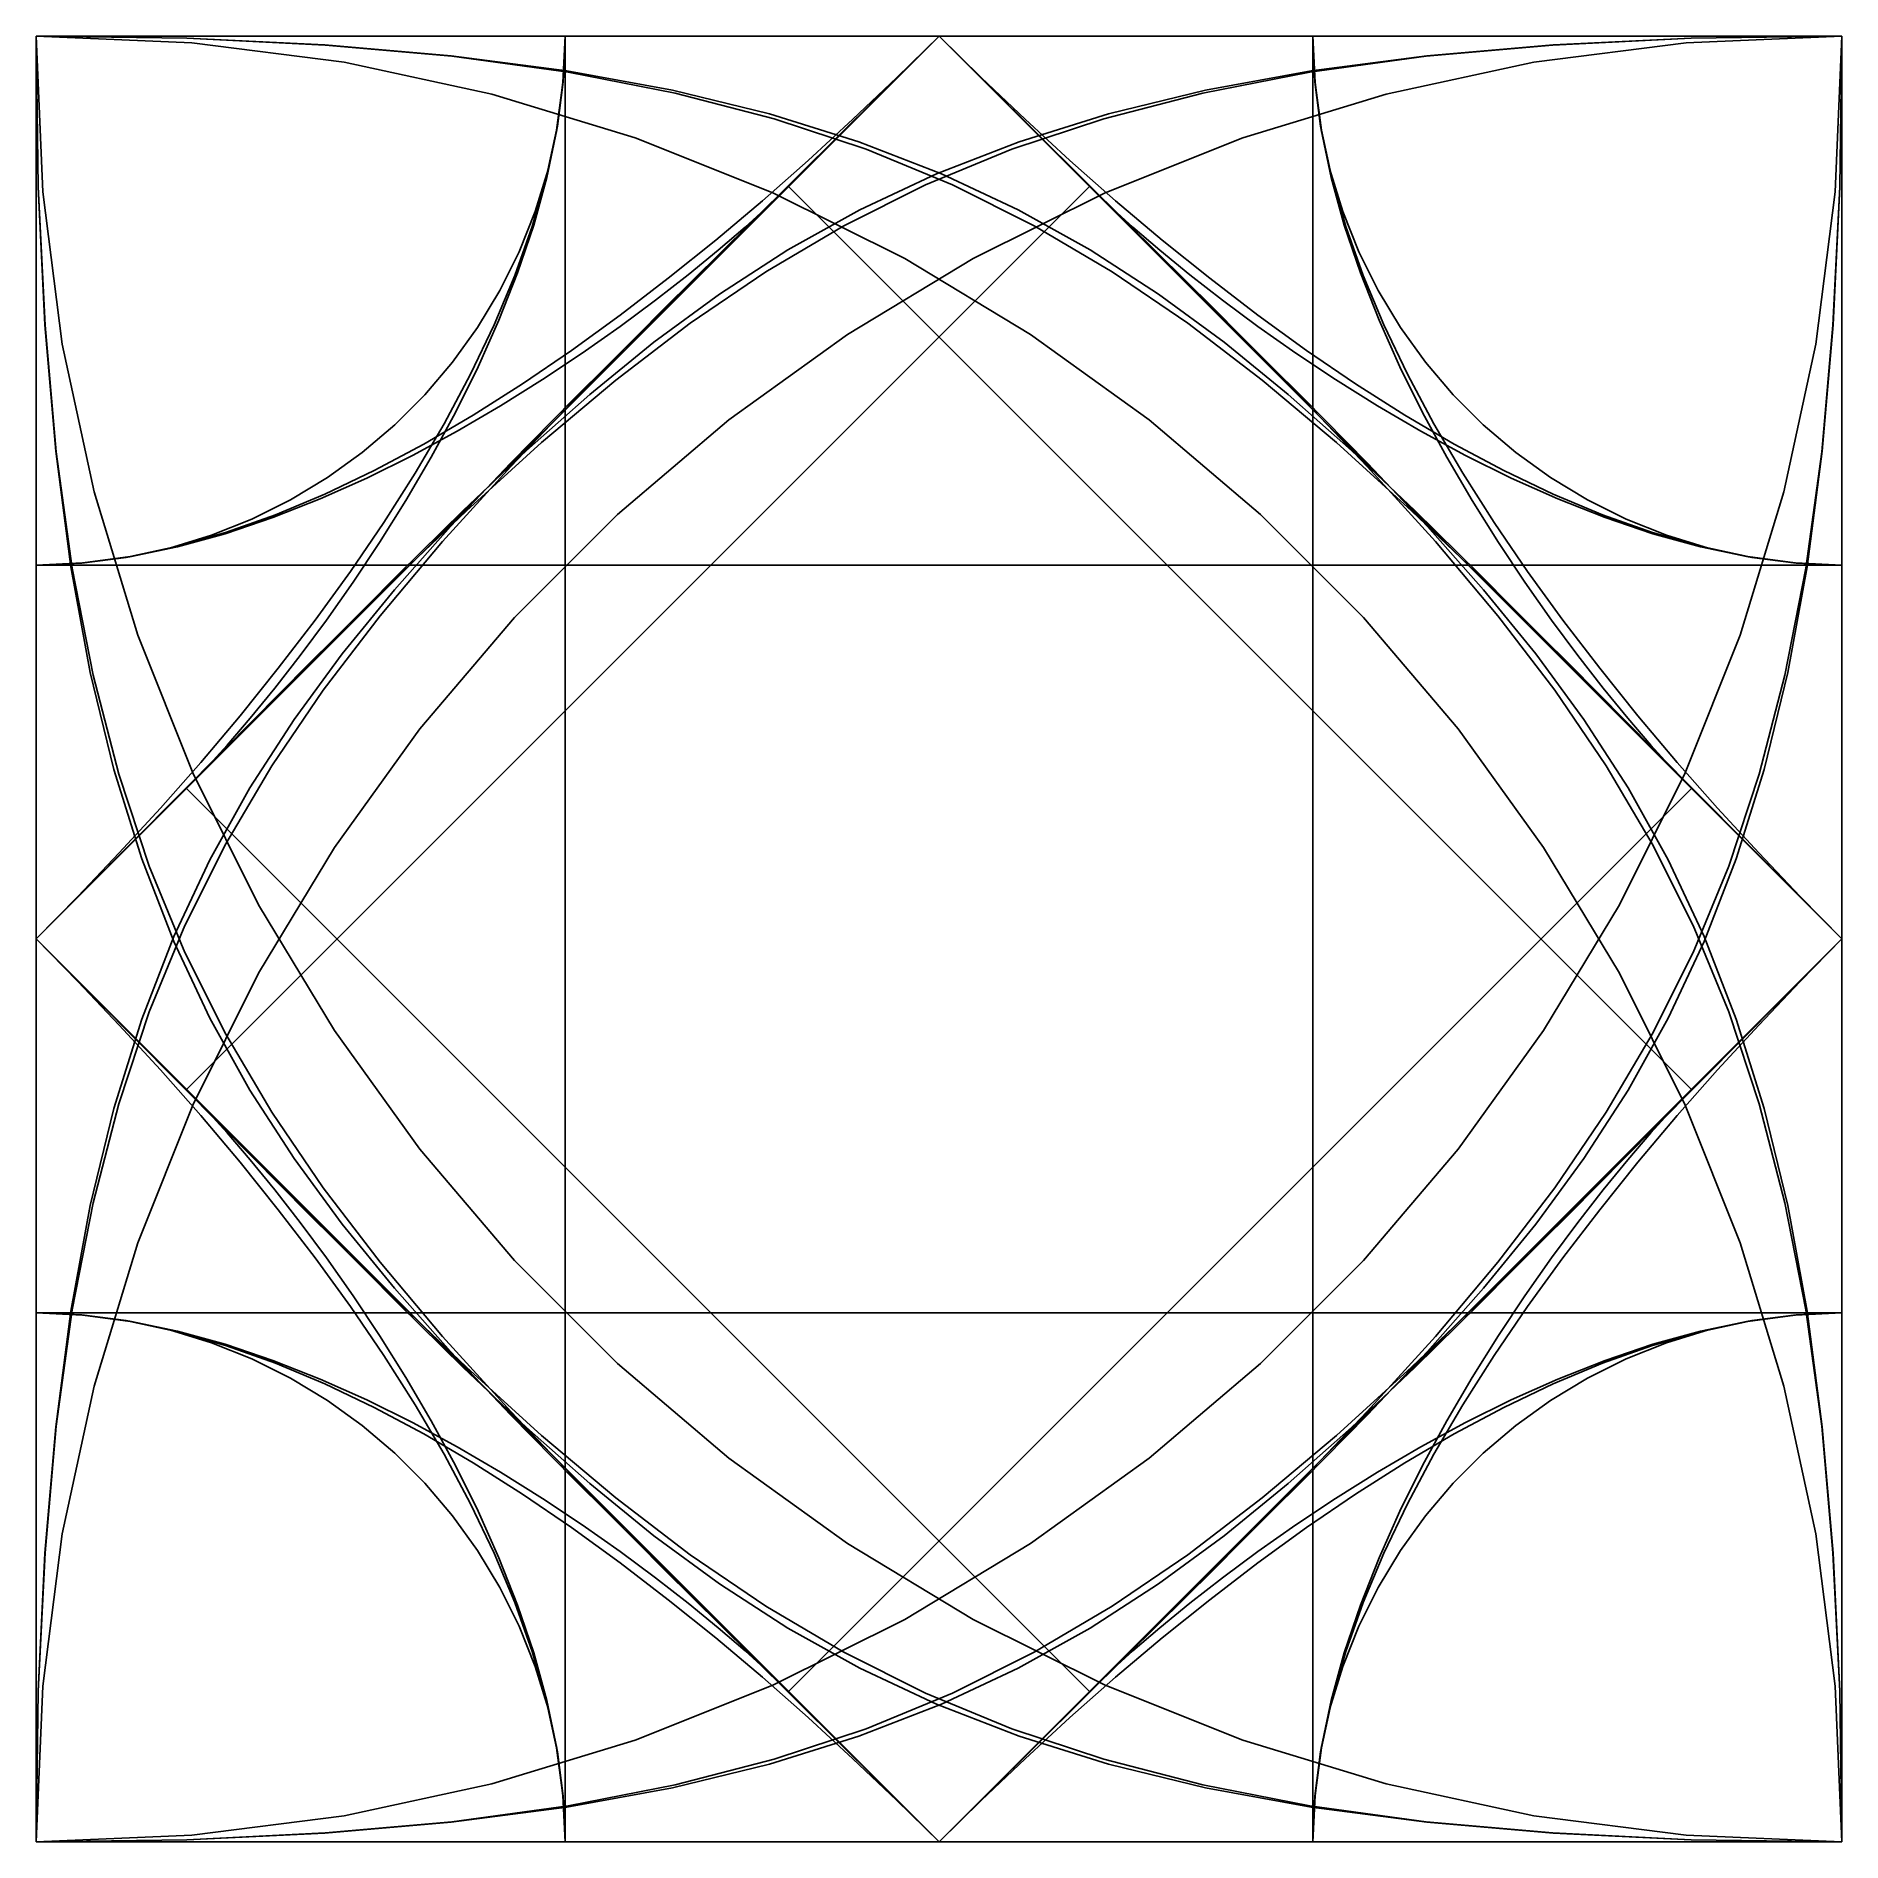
# Model space of a CAD drawing. Extents: x 0 to 42.3, y 0 to 42.3.
import ezdxf

# ---------------------------------------------------------------- set-up
doc = ezdxf.new("R2010")
doc.units = 0
for name, color, linetype in [('!', 7, 'CONTINUOUS'), (',', 7, 'CONTINUOUS'), ('-', 7, 'CONTINUOUS'), ('.', 7, 'CONTINUOUS'), ('[', 7, 'CONTINUOUS'), (']', 7, 'CONTINUOUS'), ('_', 7, 'CONTINUOUS'), ('A', 7, 'CONTINUOUS'), ('a_', 7, 'CONTINUOUS'), ('D', 7, 'CONTINUOUS'), ('d_', 7, 'CONTINUOUS'), ('E', 7, 'CONTINUOUS'), ('e_', 7, 'CONTINUOUS'), ('F', 7, 'CONTINUOUS'), ('f_', 7, 'CONTINUOUS'), ('G', 7, 'CONTINUOUS'), ('g_', 7, 'CONTINUOUS'), ('H', 7, 'CONTINUOUS'), ('h_', 7, 'CONTINUOUS'), ('Q', 7, 'CONTINUOUS'), ('q_', 7, 'CONTINUOUS'), ('R', 7, 'CONTINUOUS'), ('r_', 7, 'CONTINUOUS'), ('S', 7, 'CONTINUOUS'), ('s_', 7, 'CONTINUOUS'), ('T', 7, 'CONTINUOUS'), ('t_', 7, 'CONTINUOUS'), ('W', 7, 'CONTINUOUS'), ('w_', 7, 'CONTINUOUS'), ('Y', 7, 'CONTINUOUS'), ('y_', 7, 'CONTINUOUS'), ('{', 7, 'CONTINUOUS'), ('|', 7, 'CONTINUOUS'), ('}', 7, 'CONTINUOUS')]:
    doc.layers.add(name, color=color, linetype=linetype)

msp = doc.modelspace()

# ---------------------------------------------------------------- linework, layer by layer
at = {"layer": '!', "color": 7}
for p, q in [((12.399146, 0), (12.399146, 42.333333)), ((12.399146, 42.333333), (42.333333, 42.333333)), ((42.333333, 42.333333), (42.333333, 0)), ((42.333333, 0), (12.399146, 0))]:
    msp.add_line(p, q, dxfattribs=at)
at = {"layer": ',', "color": 7}
for p, q in [((38.680651, 42.177945), (42.333333, 42.333333)), ((42.333333, 42.333333), (42.333333, 12.399146)), ((35.114252, 41.72025), (38.680651, 42.177945)), ((31.646842, 40.972958), (35.114252, 41.72025)), ((28.291129, 39.948774), (31.646842, 40.972958)), ((25.05982, 38.660406), (28.291129, 39.948774)), ((21.965623, 37.120561), (25.05982, 38.660406)), ((19.021244, 35.341947), (21.965623, 37.120561)), ((16.239392, 33.337271), (19.021244, 35.341947)), ((13.632772, 31.11924), (16.239392, 33.337271)), ((11.214094, 28.700561), (13.632772, 31.11924)), ((8.996062, 26.093941), (11.214094, 28.700561)), ((6.991386, 23.312089), (8.996062, 26.093941)), ((5.212772, 20.36771), (6.991386, 23.312089)), ((3.672927, 17.273513), (5.212772, 20.36771)), ((2.38456, 14.042204), (3.672927, 17.273513)), ((1.360376, 10.686492), (2.38456, 14.042204)), ((41.263488, 12.353634), (40.218913, 12.219578)), ((42.333333, 12.399146), (41.263488, 12.353634)), ((39.203332, 12.000701), (38.220467, 11.700725)), ((40.218913, 12.219578), (39.203332, 12.000701)), ((38.220467, 11.700725), (37.274038, 11.323371)), ((37.274038, 11.323371), (36.367769, 10.872361)), ((0.613083, 7.219082), (1.360376, 10.686492)), ((36.367769, 10.872361), (35.505381, 10.351417)), ((35.505381, 10.351417), (34.690595, 9.764261)), ((34.690595, 9.764261), (33.927134, 9.114614)), ((33.927134, 9.114614), (33.218719, 8.4062)), ((33.218719, 8.4062), (32.569073, 7.642739)), ((32.569073, 7.642739), (31.981917, 6.827953)), ((0.155389, 3.652682), (0.613083, 7.219082)), ((31.981917, 6.827953), (31.460973, 5.965564)), ((31.460973, 5.965564), (31.009963, 5.059295)), ((31.009963, 5.059295), (30.632608, 4.112866)), ((30.632608, 4.112866), (30.332632, 3.130001)), ((0, 0), (0.155389, 3.652682)), ((30.332632, 3.130001), (30.113755, 2.11442)), ((30.113755, 2.11442), (29.979699, 1.069846)), ((29.979699, 1.069846), (29.934187, 0)), ((29.934187, 0), (0, 0))]:
    msp.add_line(p, q, dxfattribs=at)
at = {"layer": '-', "color": 7}
for p, q in [((0, 42.333333), (42.333333, 42.333333)), ((0, 12.399146), (0, 42.333333)), ((42.333333, 42.333333), (42.333333, 12.399146)), ((42.333333, 12.399146), (0, 12.399146))]:
    msp.add_line(p, q, dxfattribs=at)
at = {"layer": '.', "color": 7}
for p, q in [((0, 42.333333), (3.652682, 42.177945)), ((0, 12.399146), (0, 42.333333)), ((3.652682, 42.177945), (7.219082, 41.72025)), ((7.219082, 41.72025), (10.686492, 40.972958)), ((10.686492, 40.972958), (14.042204, 39.948774)), ((14.042204, 39.948774), (17.273513, 38.660406)), ((17.273513, 38.660406), (20.36771, 37.120561)), ((20.36771, 37.120561), (23.312089, 35.341947)), ((23.312089, 35.341947), (26.093941, 33.337271)), ((26.093941, 33.337271), (28.700561, 31.11924)), ((28.700561, 31.11924), (31.11924, 28.700561)), ((31.11924, 28.700561), (33.337271, 26.093941)), ((33.337271, 26.093941), (35.341947, 23.312089)), ((35.341947, 23.312089), (37.120561, 20.36771)), ((37.120561, 20.36771), (38.660406, 17.273513)), ((38.660406, 17.273513), (39.948774, 14.042204)), ((39.948774, 14.042204), (40.972958, 10.686492)), ((1.069846, 12.353634), (0, 12.399146)), ((2.11442, 12.219578), (1.069846, 12.353634)), ((3.130001, 12.000701), (2.11442, 12.219578)), ((4.112866, 11.700725), (3.130001, 12.000701)), ((5.059295, 11.323371), (4.112866, 11.700725)), ((5.965564, 10.872361), (5.059295, 11.323371)), ((6.827953, 10.351417), (5.965564, 10.872361)), ((40.972958, 10.686492), (41.72025, 7.219082)), ((7.642739, 9.764261), (6.827953, 10.351417)), ((8.4062, 9.114614), (7.642739, 9.764261)), ((9.114614, 8.4062), (8.4062, 9.114614)), ((9.764261, 7.642739), (9.114614, 8.4062)), ((10.351417, 6.827953), (9.764261, 7.642739)), ((41.72025, 7.219082), (42.177945, 3.652682)), ((10.872361, 5.965564), (10.351417, 6.827953)), ((11.323371, 5.059295), (10.872361, 5.965564)), ((11.700725, 4.112866), (11.323371, 5.059295)), ((12.000701, 3.130001), (11.700725, 4.112866)), ((42.177945, 3.652682), (42.333333, 0)), ((12.219578, 2.11442), (12.000701, 3.130001)), ((12.353634, 1.069846), (12.219578, 2.11442)), ((12.399146, 0), (12.353634, 1.069846)), ((42.333333, 0), (12.399146, 0))]:
    msp.add_line(p, q, dxfattribs=at)
at = {"layer": '[', "color": 7}
for p, q in [((0, 0), (0, 42.333333)), ((0, 42.333333), (29.934187, 42.333333)), ((29.934187, 42.333333), (29.934187, 29.934187)), ((29.934187, 29.934187), (42.333333, 29.934187)), ((42.333333, 29.934187), (42.333333, 0)), ((42.333333, 0), (0, 0))]:
    msp.add_line(p, q, dxfattribs=at)
at = {"layer": ']', "color": 7}
for p, q in [((12.399146, 29.934187), (12.399146, 42.333333)), ((12.399146, 42.333333), (42.333333, 42.333333)), ((42.333333, 42.333333), (42.333333, 0)), ((0, 0), (0, 29.934187)), ((0, 29.934187), (12.399146, 29.934187)), ((42.333333, 0), (0, 0))]:
    msp.add_line(p, q, dxfattribs=at)
at = {"layer": '_', "color": 7}
for p, q in [((0, 0), (0, 29.934187)), ((0, 29.934187), (42.333333, 29.934187)), ((42.333333, 29.934187), (42.333333, 0)), ((42.333333, 0), (0, 0))]:
    msp.add_line(p, q, dxfattribs=at)
at = {"layer": 'A', "color": 7}
for p, q in [((0, 42.333333), (29.934187, 42.333333)), ((0.051894, 38.798485), (0, 42.333333)), ((0, 42.333333), (0, 42.333333)), ((29.934187, 42.333333), (29.984803, 41.241992)), ((29.984803, 41.241992), (30.133036, 40.132312)), ((30.133036, 40.132312), (30.373463, 39.007083)), ((30.373463, 39.007083), (30.70066, 37.869097)), ((0.209075, 35.559402), (0.051894, 38.798485)), ((30.70066, 37.869097), (31.109205, 36.721147)), ((31.109205, 36.721147), (31.593673, 35.566022)), ((31.593673, 35.566022), (32.148643, 34.406515)), ((0.473789, 32.589513), (0.209075, 35.559402)), ((32.148643, 34.406515), (32.768691, 33.245417)), ((32.768691, 33.245417), (33.448393, 32.085519)), ((0.848281, 29.862248), (0.473789, 32.589513)), ((33.448393, 32.085519), (34.182327, 30.929613)), ((34.182327, 30.929613), (34.96507, 29.78049)), ((1.334799, 27.351036), (0.848281, 29.862248)), ((34.96507, 29.78049), (35.791197, 28.640942)), ((35.791197, 28.640942), (36.655287, 27.513759)), ((1.935588, 25.029306), (1.334799, 27.351036)), ((36.655287, 27.513759), (37.551916, 26.401734)), ((37.551916, 26.401734), (38.47566, 25.307657)), ((2.652896, 22.870487), (1.935588, 25.029306)), ((38.47566, 25.307657), (39.421098, 24.234321)), ((39.421098, 24.234321), (40.382804, 23.184516)), ((3.488968, 20.848008), (2.652896, 22.870487)), ((40.382804, 23.184516), (41.355357, 22.161034)), ((41.355357, 22.161034), (42.333333, 21.166667)), ((42.333333, 21.166667), (42.333333, 0)), ((4.446051, 18.9353), (3.488968, 20.848008)), ((5.526391, 17.105791), (4.446051, 18.9353)), ((6.732234, 15.33291), (5.526391, 17.105791)), ((8.065827, 13.590087), (6.732234, 15.33291)), ((9.529417, 11.850751), (8.065827, 13.590087)), ((11.125248, 10.088331), (9.529417, 11.850751)), ((12.855569, 8.276257), (11.125248, 10.088331)), ((14.722625, 6.387957), (12.855569, 8.276257)), ((16.728662, 4.396862), (14.722625, 6.387957)), ((18.875927, 2.2764), (16.728662, 4.396862)), ((21.166667, 0), (18.875927, 2.2764)), ((42.333333, 0), (21.166667, 0))]:
    msp.add_line(p, q, dxfattribs=at)
at = {"layer": 'a_', "color": 7}
for p, q in [((21.166667, 42.333333), (0, 42.333333)), ((0, 42.333333), (0, 21.166667)), ((22.161034, 41.355357), (21.166667, 42.333333)), ((23.184516, 40.382804), (22.161034, 41.355357)), ((24.234321, 39.421098), (23.184516, 40.382804)), ((25.307657, 38.47566), (24.234321, 39.421098)), ((26.401734, 37.551916), (25.307657, 38.47566)), ((27.513759, 36.655287), (26.401734, 37.551916)), ((28.640942, 35.791197), (27.513759, 36.655287)), ((29.78049, 34.96507), (28.640942, 35.791197)), ((30.929613, 34.182327), (29.78049, 34.96507)), ((32.085519, 33.448393), (30.929613, 34.182327)), ((33.245417, 32.768691), (32.085519, 33.448393)), ((34.406515, 32.148643), (33.245417, 32.768691)), ((35.566022, 31.593673), (34.406515, 32.148643)), ((36.721147, 31.109205), (35.566022, 31.593673)), ((37.869097, 30.70066), (36.721147, 31.109205)), ((39.007083, 30.373463), (37.869097, 30.70066)), ((40.132312, 30.133036), (39.007083, 30.373463)), ((41.241992, 29.984803), (40.132312, 30.133036)), ((42.333333, 29.934187), (41.241992, 29.984803)), ((42.333333, 0), (42.333333, 29.934187)), ((0, 21.166667), (2.2764, 18.875927)), ((2.2764, 18.875927), (4.396862, 16.728662)), ((4.396862, 16.728662), (6.387957, 14.722625)), ((6.387957, 14.722625), (8.276257, 12.855569)), ((8.276257, 12.855569), (10.088331, 11.125248)), ((10.088331, 11.125248), (11.850751, 9.529417)), ((11.850751, 9.529417), (13.590087, 8.065827)), ((13.590087, 8.065827), (15.33291, 6.732234)), ((15.33291, 6.732234), (17.105791, 5.526391)), ((17.105791, 5.526391), (18.9353, 4.446051)), ((18.9353, 4.446051), (20.848008, 3.488968)), ((20.848008, 3.488968), (22.870487, 2.652896)), ((22.870487, 2.652896), (25.029306, 1.935588)), ((25.029306, 1.935588), (27.351036, 1.334799)), ((27.351036, 1.334799), (29.862248, 0.848281)), ((29.862248, 0.848281), (32.589513, 0.473789)), ((32.589513, 0.473789), (35.559402, 0.209075)), ((35.559402, 0.209075), (38.798485, 0.051894)), ((38.798485, 0.051894), (42.333333, 0)), ((42.333333, 0), (42.333333, 0))]:
    msp.add_line(p, q, dxfattribs=at)
at = {"layer": 'D', "color": 7}
for p, q in [((0, 42.333333), (29.934187, 42.333333)), ((0.05138, 38.799), (0, 42.333333)), ((0, 42.333333), (0, 42.333333)), ((29.934187, 42.333333), (29.984289, 41.242506)), ((29.984289, 41.242506), (30.128922, 40.136426)), ((30.128922, 40.136426), (30.359576, 39.02097)), ((30.359576, 39.02097), (30.667743, 37.902014)), ((0.20496, 35.563517), (0.05138, 38.799)), ((30.667743, 37.902014), (31.044914, 36.785438)), ((31.044914, 36.785438), (31.482578, 35.677117)), ((0.459902, 32.6034), (0.20496, 35.563517)), ((31.482578, 35.677117), (31.972229, 34.58293)), ((31.972229, 34.58293), (32.505355, 33.508753)), ((32.505355, 33.508753), (33.073448, 32.460464)), ((0.815364, 29.895165), (0.459902, 32.6034)), ((33.073448, 32.460464), (33.667999, 31.443941)), ((33.667999, 31.443941), (34.280499, 30.465061)), ((34.280499, 30.465061), (34.902438, 29.529701)), ((1.270508, 27.415327), (0.815364, 29.895165)), ((34.902438, 29.529701), (35.525308, 28.643738)), ((35.525308, 28.643738), (36.140599, 27.813051)), ((36.140599, 27.813051), (36.739802, 27.043515)), ((1.824493, 25.140401), (1.270508, 27.415327)), ((36.739802, 27.043515), (37.314409, 26.34101)), ((37.314409, 26.34101), (37.855909, 25.711411)), ((37.855909, 25.711411), (38.355795, 25.160597)), ((2.476481, 23.046901), (1.824493, 25.140401)), ((38.355795, 25.160597), (38.805556, 24.694444)), ((38.805556, 24.694444), (17.638889, 3.527778)), ((3.225632, 21.111345), (2.476481, 23.046901)), ((21.166667, 0), (42.333333, 21.166667)), ((42.333333, 21.166667), (42.333333, 0)), ((4.071106, 19.310245), (3.225632, 21.111345)), ((5.012062, 17.620119), (4.071106, 19.310245)), ((6.047663, 16.017481), (5.012062, 17.620119)), ((7.177068, 14.478847), (6.047663, 16.017481)), ((8.399437, 12.98073), (7.177068, 14.478847)), ((9.713931, 11.499648), (8.399437, 12.98073)), ((11.119711, 10.012115), (9.713931, 11.499648)), ((12.615936, 8.494646), (11.119711, 10.012115)), ((14.201767, 6.923757), (12.615936, 8.494646)), ((15.876365, 5.275962), (14.201767, 6.923757)), ((17.638889, 3.527778), (15.876365, 5.275962)), ((42.333333, 0), (21.166667, 0))]:
    msp.add_line(p, q, dxfattribs=at)
at = {"layer": 'd_', "color": 7}
for p, q in [((0, 42.333333), (0, 21.166667)), ((0, 21.166667), (21.166667, 42.333333)), ((21.166667, 42.333333), (0, 42.333333)), ((24.694444, 38.805556), (3.527778, 17.638889)), ((25.160597, 38.355795), (24.694444, 38.805556)), ((25.711411, 37.855909), (25.160597, 38.355795)), ((26.34101, 37.314409), (25.711411, 37.855909)), ((27.043515, 36.739802), (26.34101, 37.314409)), ((27.813051, 36.140599), (27.043515, 36.739802)), ((28.643738, 35.525308), (27.813051, 36.140599)), ((29.529701, 34.902438), (28.643738, 35.525308)), ((30.465061, 34.280499), (29.529701, 34.902438)), ((31.443941, 33.667999), (30.465061, 34.280499)), ((32.460464, 33.073448), (31.443941, 33.667999)), ((33.508753, 32.505355), (32.460464, 33.073448)), ((34.58293, 31.972229), (33.508753, 32.505355)), ((35.677117, 31.482578), (34.58293, 31.972229)), ((36.785438, 31.044914), (35.677117, 31.482578)), ((37.902014, 30.667743), (36.785438, 31.044914)), ((39.02097, 30.359576), (37.902014, 30.667743)), ((40.136426, 30.128922), (39.02097, 30.359576)), ((41.242506, 29.984289), (40.136426, 30.128922)), ((42.333333, 29.934187), (41.242506, 29.984289)), ((42.333333, 0), (42.333333, 29.934187)), ((3.527778, 17.638889), (5.275962, 15.876365)), ((5.275962, 15.876365), (6.923757, 14.201767)), ((6.923757, 14.201767), (8.494646, 12.615936)), ((8.494646, 12.615936), (10.012115, 11.119711)), ((10.012115, 11.119711), (11.499648, 9.713931)), ((11.499648, 9.713931), (12.98073, 8.399437)), ((12.98073, 8.399437), (14.478847, 7.177068)), ((14.478847, 7.177068), (16.017481, 6.047663)), ((16.017481, 6.047663), (17.620119, 5.012062)), ((17.620119, 5.012062), (19.310245, 4.071106)), ((19.310245, 4.071106), (21.111345, 3.225632)), ((21.111345, 3.225632), (23.046901, 2.476481)), ((23.046901, 2.476481), (25.140401, 1.824493)), ((25.140401, 1.824493), (27.415327, 1.270508)), ((27.415327, 1.270508), (29.895165, 0.815364)), ((29.895165, 0.815364), (32.6034, 0.459902)), ((32.6034, 0.459902), (35.563517, 0.20496)), ((35.563517, 0.20496), (38.799, 0.05138)), ((38.799, 0.05138), (42.333333, 0)), ((42.333333, 0), (42.333333, 0))]:
    msp.add_line(p, q, dxfattribs=at)
at = {"layer": 'E', "color": 7}
for p, q in [((42.333333, 42.333333), (21.166667, 42.333333)), ((21.166667, 42.333333), (42.333333, 21.166667)), ((42.333333, 21.166667), (42.333333, 42.333333)), ((17.638889, 38.805556), (15.876365, 37.057371)), ((38.805556, 17.638889), (17.638889, 38.805556)), ((15.876365, 37.057371), (14.201767, 35.409577)), ((14.201767, 35.409577), (12.615936, 33.838687)), ((12.615936, 33.838687), (11.119711, 32.321218)), ((11.119711, 32.321218), (9.713931, 30.833685)), ((9.713931, 30.833685), (8.399437, 29.352603)), ((8.399437, 29.352603), (7.177068, 27.854487)), ((7.177068, 27.854487), (6.047663, 26.315852)), ((6.047663, 26.315852), (5.012062, 24.713214)), ((5.012062, 24.713214), (4.071106, 23.023088)), ((4.071106, 23.023088), (3.225632, 21.221989)), ((3.225632, 21.221989), (2.476481, 19.286432)), ((2.476481, 19.286432), (1.824493, 17.192933)), ((38.355795, 17.172736), (38.805556, 17.638889)), ((1.824493, 17.192933), (1.270508, 14.918006)), ((37.855909, 16.621922), (38.355795, 17.172736)), ((37.314409, 15.992324), (37.855909, 16.621922)), ((36.739802, 15.289818), (37.314409, 15.992324)), ((36.140599, 14.520283), (36.739802, 15.289818)), ((1.270508, 14.918006), (0.815364, 12.438168)), ((35.525308, 13.689595), (36.140599, 14.520283)), ((34.902438, 12.803632), (35.525308, 13.689595)), ((34.280499, 11.868272), (34.902438, 12.803632)), ((0.815364, 12.438168), (0.459902, 9.729933)), ((33.667999, 10.889392), (34.280499, 11.868272)), ((33.073448, 9.872869), (33.667999, 10.889392)), ((32.505355, 8.82458), (33.073448, 9.872869)), ((0.459902, 9.729933), (0.20496, 6.769817)), ((31.972229, 7.750404), (32.505355, 8.82458)), ((31.482578, 6.656216), (31.972229, 7.750404)), ((0.20496, 6.769817), (0.05138, 3.534334)), ((31.044914, 5.547896), (31.482578, 6.656216)), ((30.667743, 4.431319), (31.044914, 5.547896)), ((30.359576, 3.312364), (30.667743, 4.431319)), ((0.05138, 3.534334), (0, 0)), ((30.128922, 2.196907), (30.359576, 3.312364)), ((29.984289, 1.090827), (30.128922, 2.196907)), ((29.934187, 0), (29.984289, 1.090827)), ((0, 0), (29.934187, 0)), ((0, 0), (0, 0))]:
    msp.add_line(p, q, dxfattribs=at)
at = {"layer": 'e_', "color": 7}
for p, q in [((38.799, 42.281953), (42.333333, 42.333333)), ((42.333333, 42.333333), (42.333333, 12.399146)), ((42.333333, 42.333333), (42.333333, 42.333333)), ((32.6034, 41.873432), (35.563517, 42.128373)), ((35.563517, 42.128373), (38.799, 42.281953)), ((27.415327, 41.062826), (29.895165, 41.517969)), ((29.895165, 41.517969), (32.6034, 41.873432)), ((25.140401, 40.50884), (27.415327, 41.062826)), ((23.046901, 39.856852), (25.140401, 40.50884)), ((21.111345, 39.107701), (23.046901, 39.856852)), ((19.310245, 38.262228), (21.111345, 39.107701)), ((17.620119, 37.321271), (19.310245, 38.262228)), ((16.017481, 36.28567), (17.620119, 37.321271)), ((14.478847, 35.156265), (16.017481, 36.28567)), ((12.98073, 33.933896), (14.478847, 35.156265)), ((11.499648, 32.619402), (12.98073, 33.933896)), ((10.012115, 31.213622), (11.499648, 32.619402)), ((8.494646, 29.717397), (10.012115, 31.213622)), ((6.923757, 28.131566), (8.494646, 29.717397)), ((5.275962, 26.456969), (6.923757, 28.131566)), ((3.527778, 24.694444), (5.275962, 26.456969)), ((24.694444, 3.527778), (3.527778, 24.694444)), ((0, 0), (0, 21.166667)), ((0, 21.166667), (21.166667, 0)), ((41.242506, 12.349044), (40.136426, 12.204412)), ((42.333333, 12.399146), (41.242506, 12.349044)), ((39.02097, 11.973757), (37.902014, 11.66559)), ((40.136426, 12.204412), (39.02097, 11.973757)), ((37.902014, 11.66559), (36.785438, 11.28842)), ((36.785438, 11.28842), (35.677117, 10.850755)), ((35.677117, 10.850755), (34.58293, 10.361105)), ((34.58293, 10.361105), (33.508753, 9.827979)), ((33.508753, 9.827979), (32.460464, 9.259885)), ((32.460464, 9.259885), (31.443941, 8.665334)), ((31.443941, 8.665334), (30.465061, 8.052835)), ((30.465061, 8.052835), (29.529701, 7.430895)), ((29.529701, 7.430895), (28.643738, 6.808025)), ((28.643738, 6.808025), (27.813051, 6.192734)), ((27.813051, 6.192734), (27.043515, 5.593531)), ((27.043515, 5.593531), (26.34101, 5.018924)), ((26.34101, 5.018924), (25.711411, 4.477424)), ((25.711411, 4.477424), (25.160597, 3.977539)), ((25.160597, 3.977539), (24.694444, 3.527778)), ((21.166667, 0), (0, 0))]:
    msp.add_line(p, q, dxfattribs=at)
at = {"layer": 'F', "color": 7}
for p, q in [((12.399146, 42.333333), (12.349044, 41.242506)), ((42.333333, 42.333333), (12.399146, 42.333333)), ((42.281953, 38.799), (42.333333, 42.333333)), ((42.333333, 42.333333), (42.333333, 42.333333)), ((12.349044, 41.242506), (12.204412, 40.136426)), ((12.204412, 40.136426), (11.973757, 39.02097)), ((11.973757, 39.02097), (11.66559, 37.902014)), ((42.128373, 35.563517), (42.281953, 38.799)), ((11.66559, 37.902014), (11.28842, 36.785438)), ((11.28842, 36.785438), (10.850755, 35.677117)), ((10.850755, 35.677117), (10.361105, 34.58293)), ((41.873432, 32.6034), (42.128373, 35.563517)), ((10.361105, 34.58293), (9.827979, 33.508753)), ((9.827979, 33.508753), (9.259885, 32.460464)), ((41.517969, 29.895165), (41.873432, 32.6034)), ((9.259885, 32.460464), (8.665334, 31.443941)), ((8.665334, 31.443941), (8.052835, 30.465061)), ((8.052835, 30.465061), (7.430895, 29.529701)), ((41.062826, 27.415327), (41.517969, 29.895165)), ((7.430895, 29.529701), (6.808025, 28.643738)), ((6.808025, 28.643738), (6.192734, 27.813051)), ((6.192734, 27.813051), (5.593531, 27.043515)), ((40.50884, 25.140401), (41.062826, 27.415327)), ((5.593531, 27.043515), (5.018924, 26.34101)), ((5.018924, 26.34101), (4.477424, 25.711411)), ((4.477424, 25.711411), (3.977539, 25.160597)), ((3.977539, 25.160597), (3.527778, 24.694444)), ((39.856852, 23.046901), (40.50884, 25.140401)), ((3.527778, 24.694444), (24.694444, 3.527778)), ((39.107701, 21.111345), (39.856852, 23.046901)), ((21.166667, 0), (0, 21.166667)), ((0, 21.166667), (0, 0)), ((38.262228, 19.310245), (39.107701, 21.111345)), ((37.321271, 17.620119), (38.262228, 19.310245)), ((36.28567, 16.017481), (37.321271, 17.620119)), ((35.156265, 14.478847), (36.28567, 16.017481)), ((33.933896, 12.98073), (35.156265, 14.478847)), ((32.619402, 11.499648), (33.933896, 12.98073)), ((31.213622, 10.012115), (32.619402, 11.499648)), ((29.717397, 8.494646), (31.213622, 10.012115)), ((28.131566, 6.923757), (29.717397, 8.494646)), ((26.456969, 5.275962), (28.131566, 6.923757)), ((24.694444, 3.527778), (26.456969, 5.275962)), ((0, 0), (21.166667, 0))]:
    msp.add_line(p, q, dxfattribs=at)
at = {"layer": 'f_', "color": 7}
for p, q in [((42.333333, 21.166667), (21.166667, 42.333333)), ((21.166667, 42.333333), (42.333333, 42.333333)), ((42.333333, 42.333333), (42.333333, 21.166667)), ((17.172736, 38.355795), (17.638889, 38.805556)), ((17.638889, 38.805556), (38.805556, 17.638889)), ((16.621922, 37.855909), (17.172736, 38.355795)), ((15.992324, 37.314409), (16.621922, 37.855909)), ((15.289818, 36.739802), (15.992324, 37.314409)), ((14.520283, 36.140599), (15.289818, 36.739802)), ((13.689595, 35.525308), (14.520283, 36.140599)), ((12.803632, 34.902438), (13.689595, 35.525308)), ((11.868272, 34.280499), (12.803632, 34.902438)), ((10.889392, 33.667999), (11.868272, 34.280499)), ((9.872869, 33.073448), (10.889392, 33.667999)), ((8.82458, 32.505355), (9.872869, 33.073448)), ((7.750404, 31.972229), (8.82458, 32.505355)), ((6.656216, 31.482578), (7.750404, 31.972229)), ((5.547896, 31.044914), (6.656216, 31.482578)), ((4.431319, 30.667743), (5.547896, 31.044914)), ((3.312364, 30.359576), (4.431319, 30.667743)), ((1.090827, 29.984289), (2.196907, 30.128922)), ((2.196907, 30.128922), (3.312364, 30.359576)), ((0, 29.934187), (1.090827, 29.984289)), ((0, 0), (0, 29.934187)), ((38.805556, 17.638889), (37.057371, 15.876365)), ((37.057371, 15.876365), (35.409577, 14.201767)), ((35.409577, 14.201767), (33.838687, 12.615936)), ((33.838687, 12.615936), (32.321218, 11.119711)), ((32.321218, 11.119711), (30.833685, 9.713931)), ((30.833685, 9.713931), (29.352603, 8.399437)), ((29.352603, 8.399437), (27.854487, 7.177068)), ((27.854487, 7.177068), (26.315852, 6.047663)), ((26.315852, 6.047663), (24.713214, 5.012062)), ((24.713214, 5.012062), (23.023088, 4.071106)), ((23.023088, 4.071106), (21.221989, 3.225632)), ((21.221989, 3.225632), (19.286432, 2.476481)), ((19.286432, 2.476481), (17.192933, 1.824493)), ((17.192933, 1.824493), (14.918006, 1.270508)), ((14.918006, 1.270508), (12.438168, 0.815364)), ((9.729933, 0.459902), (6.769817, 0.20496)), ((12.438168, 0.815364), (9.729933, 0.459902)), ((3.534334, 0.05138), (0, 0)), ((0, 0), (0, 0)), ((6.769817, 0.20496), (3.534334, 0.05138))]:
    msp.add_line(p, q, dxfattribs=at)
at = {"layer": 'G', "color": 7}
for p, q in [((0, 42.333333), (21.166667, 42.333333)), ((0, 21.166667), (0, 42.333333)), ((21.166667, 42.333333), (38.805556, 24.694444)), ((38.805556, 24.694444), (17.638889, 3.527778)), ((17.638889, 3.527778), (0, 21.166667)), ((21.166667, 0), (42.333333, 21.166667)), ((42.333333, 21.166667), (42.333333, 0)), ((42.333333, 0), (21.166667, 0))]:
    msp.add_line(p, q, dxfattribs=at)
at = {"layer": 'g_', "color": 7}
for p, q in [((0, 42.333333), (0, 21.166667)), ((0, 21.166667), (21.166667, 42.333333)), ((21.166667, 42.333333), (0, 42.333333)), ((24.694444, 38.805556), (3.527778, 17.638889)), ((42.333333, 21.166667), (24.694444, 38.805556)), ((42.333333, 0), (42.333333, 21.166667)), ((3.527778, 17.638889), (21.166667, 0)), ((21.166667, 0), (42.333333, 0))]:
    msp.add_line(p, q, dxfattribs=at)
at = {"layer": 'H', "color": 7}
for p, q in [((21.166667, 42.333333), (3.527778, 24.694444)), ((42.333333, 42.333333), (21.166667, 42.333333)), ((42.333333, 21.166667), (42.333333, 42.333333)), ((3.527778, 24.694444), (24.694444, 3.527778)), ((21.166667, 0), (0, 21.166667)), ((0, 21.166667), (0, 0)), ((24.694444, 3.527778), (42.333333, 21.166667)), ((0, 0), (21.166667, 0))]:
    msp.add_line(p, q, dxfattribs=at)
at = {"layer": 'h_', "color": 7}
for p, q in [((42.333333, 21.166667), (21.166667, 42.333333)), ((21.166667, 42.333333), (42.333333, 42.333333)), ((42.333333, 42.333333), (42.333333, 21.166667)), ((0, 21.166667), (17.638889, 38.805556)), ((17.638889, 38.805556), (38.805556, 17.638889)), ((0, 0), (0, 21.166667)), ((38.805556, 17.638889), (21.166667, 0)), ((21.166667, 0), (0, 0))]:
    msp.add_line(p, q, dxfattribs=at)
at = {"layer": 'Q', "color": 7}
for p, q in [((21.166667, 42.333333), (18.875927, 40.056934)), ((42.333333, 42.333333), (21.166667, 42.333333)), ((42.333333, 21.166667), (42.333333, 42.333333)), ((18.875927, 40.056934), (16.728662, 37.936471)), ((16.728662, 37.936471), (14.722625, 35.945376)), ((14.722625, 35.945376), (12.855569, 34.057076)), ((12.855569, 34.057076), (11.125248, 32.245002)), ((11.125248, 32.245002), (9.529417, 30.482582)), ((9.529417, 30.482582), (8.065827, 28.743246)), ((8.065827, 28.743246), (6.732234, 27.000423)), ((6.732234, 27.000423), (5.526391, 25.227542)), ((5.526391, 25.227542), (4.446051, 23.398033)), ((4.446051, 23.398033), (3.488968, 21.485325)), ((3.488968, 21.485325), (2.652896, 19.462847)), ((41.355357, 20.172299), (42.333333, 21.166667)), ((40.382804, 19.148817), (41.355357, 20.172299)), ((2.652896, 19.462847), (1.935588, 17.304028)), ((39.421098, 18.099012), (40.382804, 19.148817)), ((38.47566, 17.025676), (39.421098, 18.099012)), ((1.935588, 17.304028), (1.334799, 14.982297)), ((37.551916, 15.931599), (38.47566, 17.025676)), ((36.655287, 14.819574), (37.551916, 15.931599)), ((1.334799, 14.982297), (0.848281, 12.471085)), ((35.791197, 13.692392), (36.655287, 14.819574)), ((34.96507, 12.552843), (35.791197, 13.692392)), ((0.848281, 12.471085), (0.473789, 9.74382)), ((34.182327, 11.40372), (34.96507, 12.552843)), ((33.448393, 10.247814), (34.182327, 11.40372)), ((32.768691, 9.087916), (33.448393, 10.247814)), ((0.473789, 9.74382), (0.209075, 6.773931)), ((32.148643, 7.926818), (32.768691, 9.087916)), ((31.593673, 6.767311), (32.148643, 7.926818)), ((0.209075, 6.773931), (0.051894, 3.534848)), ((31.109205, 5.612187), (31.593673, 6.767311)), ((30.70066, 4.464236), (31.109205, 5.612187)), ((30.373463, 3.326251), (30.70066, 4.464236)), ((0.051894, 3.534848), (0, 0)), ((30.133036, 2.201022), (30.373463, 3.326251)), ((29.984803, 1.091341), (30.133036, 2.201022)), ((29.934187, 0), (29.984803, 1.091341)), ((0, 0), (29.934187, 0)), ((0, 0), (0, 0))]:
    msp.add_line(p, q, dxfattribs=at)
at = {"layer": 'q_', "color": 7}
for p, q in [((38.798485, 42.281439), (42.333333, 42.333333)), ((42.333333, 42.333333), (42.333333, 12.399146)), ((42.333333, 42.333333), (42.333333, 42.333333)), ((32.589513, 41.859545), (35.559402, 42.124258)), ((35.559402, 42.124258), (38.798485, 42.281439)), ((29.862248, 41.485052), (32.589513, 41.859545)), ((27.351036, 40.998535), (29.862248, 41.485052)), ((25.029306, 40.397745), (27.351036, 40.998535)), ((22.870487, 39.680437), (25.029306, 40.397745)), ((20.848008, 38.844365), (22.870487, 39.680437)), ((18.9353, 37.887282), (20.848008, 38.844365)), ((17.105791, 36.806943), (18.9353, 37.887282)), ((15.33291, 35.601099), (17.105791, 36.806943)), ((13.590087, 34.267506), (15.33291, 35.601099)), ((11.850751, 32.803917), (13.590087, 34.267506)), ((10.088331, 31.208085), (11.850751, 32.803917)), ((8.276257, 29.477764), (10.088331, 31.208085)), ((6.387957, 27.610709), (8.276257, 29.477764)), ((4.396862, 25.604671), (6.387957, 27.610709)), ((2.2764, 23.457406), (4.396862, 25.604671)), ((0, 21.166667), (2.2764, 23.457406)), ((0, 0), (0, 21.166667)), ((41.241992, 12.34853), (40.132312, 12.200297)), ((42.333333, 12.399146), (41.241992, 12.34853)), ((39.007083, 11.95987), (37.869097, 11.632673)), ((40.132312, 12.200297), (39.007083, 11.95987)), ((37.869097, 11.632673), (36.721147, 11.224129)), ((36.721147, 11.224129), (35.566022, 10.73966)), ((35.566022, 10.73966), (34.406515, 10.18469)), ((34.406515, 10.18469), (33.245417, 9.564642)), ((33.245417, 9.564642), (32.085519, 8.88494)), ((32.085519, 8.88494), (30.929613, 8.151006)), ((30.929613, 8.151006), (29.78049, 7.368264)), ((29.78049, 7.368264), (28.640942, 6.542136)), ((28.640942, 6.542136), (27.513759, 5.678046)), ((27.513759, 5.678046), (26.401734, 4.781417)), ((26.401734, 4.781417), (25.307657, 3.857673)), ((25.307657, 3.857673), (24.234321, 2.912236)), ((24.234321, 2.912236), (23.184516, 1.950529)), ((23.184516, 1.950529), (22.161034, 0.977976)), ((22.161034, 0.977976), (21.166667, 0)), ((21.166667, 0), (0, 0))]:
    msp.add_line(p, q, dxfattribs=at)
at = {"layer": 'R', "color": 7}
for p, q in [((0, 42.333333), (21.166667, 42.333333)), ((21.166667, 42.333333), (0, 21.166667)), ((0, 21.166667), (0, 42.333333)), ((3.527778, 17.638889), (24.694444, 38.805556)), ((24.694444, 38.805556), (26.456969, 37.057371)), ((26.456969, 37.057371), (28.131566, 35.409577)), ((28.131566, 35.409577), (29.717397, 33.838687)), ((29.717397, 33.838687), (31.213622, 32.321218)), ((31.213622, 32.321218), (32.619402, 30.833685)), ((32.619402, 30.833685), (33.933896, 29.352603)), ((33.933896, 29.352603), (35.156265, 27.854487)), ((35.156265, 27.854487), (36.28567, 26.315852)), ((36.28567, 26.315852), (37.321271, 24.713214)), ((37.321271, 24.713214), (38.262228, 23.023088)), ((38.262228, 23.023088), (39.107701, 21.221989)), ((39.107701, 21.221989), (39.856852, 19.286432)), ((39.856852, 19.286432), (40.50884, 17.192933)), ((3.977539, 17.172736), (3.527778, 17.638889)), ((4.477424, 16.621922), (3.977539, 17.172736)), ((40.50884, 17.192933), (41.062826, 14.918006)), ((5.018924, 15.992324), (4.477424, 16.621922)), ((5.593531, 15.289818), (5.018924, 15.992324)), ((6.192734, 14.520283), (5.593531, 15.289818)), ((41.062826, 14.918006), (41.517969, 12.438168)), ((6.808025, 13.689595), (6.192734, 14.520283)), ((7.430895, 12.803632), (6.808025, 13.689595)), ((8.052835, 11.868272), (7.430895, 12.803632)), ((41.517969, 12.438168), (41.873432, 9.729933)), ((8.665334, 10.889392), (8.052835, 11.868272)), ((9.259885, 9.872869), (8.665334, 10.889392)), ((9.827979, 8.82458), (9.259885, 9.872869)), ((41.873432, 9.729933), (42.128373, 6.769817)), ((10.361105, 7.750404), (9.827979, 8.82458)), ((10.850755, 6.656216), (10.361105, 7.750404)), ((11.28842, 5.547896), (10.850755, 6.656216)), ((42.128373, 6.769817), (42.281953, 3.534334)), ((11.66559, 4.431319), (11.28842, 5.547896)), ((11.973757, 3.312364), (11.66559, 4.431319)), ((42.281953, 3.534334), (42.333333, 0)), ((12.204412, 2.196907), (11.973757, 3.312364)), ((12.349044, 1.090827), (12.204412, 2.196907)), ((12.399146, 0), (12.349044, 1.090827)), ((42.333333, 0), (12.399146, 0)), ((42.333333, 0), (42.333333, 0))]:
    msp.add_line(p, q, dxfattribs=at)
at = {"layer": 'r_', "color": 7}
for p, q in [((0, 42.333333), (0, 12.399146)), ((3.534334, 42.281953), (0, 42.333333)), ((0, 42.333333), (0, 42.333333)), ((6.769817, 42.128373), (3.534334, 42.281953)), ((9.729933, 41.873432), (6.769817, 42.128373)), ((12.438168, 41.517969), (9.729933, 41.873432)), ((14.918006, 41.062826), (12.438168, 41.517969)), ((17.192933, 40.50884), (14.918006, 41.062826)), ((19.286432, 39.856852), (17.192933, 40.50884)), ((21.221989, 39.107701), (19.286432, 39.856852)), ((23.023088, 38.262228), (21.221989, 39.107701)), ((24.713214, 37.321271), (23.023088, 38.262228)), ((26.315852, 36.28567), (24.713214, 37.321271)), ((27.854487, 35.156265), (26.315852, 36.28567)), ((29.352603, 33.933896), (27.854487, 35.156265)), ((30.833685, 32.619402), (29.352603, 33.933896)), ((32.321218, 31.213622), (30.833685, 32.619402)), ((33.838687, 29.717397), (32.321218, 31.213622)), ((35.409577, 28.131566), (33.838687, 29.717397)), ((37.057371, 26.456969), (35.409577, 28.131566)), ((38.805556, 24.694444), (37.057371, 26.456969)), ((17.638889, 3.527778), (38.805556, 24.694444)), ((42.333333, 21.166667), (21.166667, 0)), ((42.333333, 0), (42.333333, 21.166667)), ((0, 12.399146), (1.090827, 12.349044)), ((1.090827, 12.349044), (2.196907, 12.204412)), ((2.196907, 12.204412), (3.312364, 11.973757)), ((3.312364, 11.973757), (4.431319, 11.66559)), ((4.431319, 11.66559), (5.547896, 11.28842)), ((5.547896, 11.28842), (6.656216, 10.850755)), ((6.656216, 10.850755), (7.750404, 10.361105)), ((7.750404, 10.361105), (8.82458, 9.827979)), ((8.82458, 9.827979), (9.872869, 9.259885)), ((9.872869, 9.259885), (10.889392, 8.665334)), ((10.889392, 8.665334), (11.868272, 8.052835)), ((11.868272, 8.052835), (12.803632, 7.430895)), ((12.803632, 7.430895), (13.689595, 6.808025)), ((13.689595, 6.808025), (14.520283, 6.192734)), ((14.520283, 6.192734), (15.289818, 5.593531)), ((15.289818, 5.593531), (15.992324, 5.018924)), ((15.992324, 5.018924), (16.621922, 4.477424)), ((16.621922, 4.477424), (17.172736, 3.977539)), ((17.172736, 3.977539), (17.638889, 3.527778)), ((21.166667, 0), (42.333333, 0))]:
    msp.add_line(p, q, dxfattribs=at)
at = {"layer": 'S', "color": 7}
for p, q in [((12.399146, 42.333333), (12.34853, 41.241992)), ((42.333333, 42.333333), (12.399146, 42.333333)), ((42.281439, 38.798485), (42.333333, 42.333333)), ((42.333333, 42.333333), (42.333333, 42.333333)), ((12.34853, 41.241992), (12.200297, 40.132312)), ((12.200297, 40.132312), (11.95987, 39.007083)), ((11.95987, 39.007083), (11.632673, 37.869097)), ((42.124258, 35.559402), (42.281439, 38.798485)), ((11.632673, 37.869097), (11.224129, 36.721147)), ((11.224129, 36.721147), (10.73966, 35.566022)), ((10.73966, 35.566022), (10.18469, 34.406515)), ((41.859545, 32.589513), (42.124258, 35.559402)), ((10.18469, 34.406515), (9.564642, 33.245417)), ((9.564642, 33.245417), (8.88494, 32.085519)), ((41.485052, 29.862248), (41.859545, 32.589513)), ((8.88494, 32.085519), (8.151006, 30.929613)), ((8.151006, 30.929613), (7.368264, 29.78049)), ((7.368264, 29.78049), (6.542136, 28.640942)), ((40.998535, 27.351036), (41.485052, 29.862248)), ((6.542136, 28.640942), (5.678046, 27.513759)), ((5.678046, 27.513759), (4.781417, 26.401734)), ((40.397745, 25.029306), (40.998535, 27.351036)), ((4.781417, 26.401734), (3.857673, 25.307657)), ((3.857673, 25.307657), (2.912236, 24.234321)), ((39.680437, 22.870487), (40.397745, 25.029306)), ((2.912236, 24.234321), (1.950529, 23.184516)), ((1.950529, 23.184516), (0.977976, 22.161034)), ((38.844365, 20.848008), (39.680437, 22.870487)), ((0.977976, 22.161034), (0, 21.166667)), ((0, 21.166667), (0, 0)), ((37.887282, 18.9353), (38.844365, 20.848008)), ((36.806943, 17.105791), (37.887282, 18.9353)), ((35.601099, 15.33291), (36.806943, 17.105791)), ((34.267506, 13.590087), (35.601099, 15.33291)), ((32.803917, 11.850751), (34.267506, 13.590087)), ((31.208085, 10.088331), (32.803917, 11.850751)), ((29.477764, 8.276257), (31.208085, 10.088331)), ((27.610709, 6.387957), (29.477764, 8.276257)), ((25.604671, 4.396862), (27.610709, 6.387957)), ((23.457406, 2.2764), (25.604671, 4.396862)), ((21.166667, 0), (23.457406, 2.2764)), ((0, 0), (21.166667, 0))]:
    msp.add_line(p, q, dxfattribs=at)
at = {"layer": 's_', "color": 7}
for p, q in [((20.172299, 41.355357), (21.166667, 42.333333)), ((21.166667, 42.333333), (42.333333, 42.333333)), ((42.333333, 42.333333), (42.333333, 21.166667)), ((19.148817, 40.382804), (20.172299, 41.355357)), ((18.099012, 39.421098), (19.148817, 40.382804)), ((17.025676, 38.47566), (18.099012, 39.421098)), ((15.931599, 37.551916), (17.025676, 38.47566)), ((14.819574, 36.655287), (15.931599, 37.551916)), ((13.692392, 35.791197), (14.819574, 36.655287)), ((12.552843, 34.96507), (13.692392, 35.791197)), ((11.40372, 34.182327), (12.552843, 34.96507)), ((10.247814, 33.448393), (11.40372, 34.182327)), ((9.087916, 32.768691), (10.247814, 33.448393)), ((7.926818, 32.148643), (9.087916, 32.768691)), ((6.767311, 31.593673), (7.926818, 32.148643)), ((5.612187, 31.109205), (6.767311, 31.593673)), ((4.464236, 30.70066), (5.612187, 31.109205)), ((3.326251, 30.373463), (4.464236, 30.70066)), ((1.091341, 29.984803), (2.201022, 30.133036)), ((2.201022, 30.133036), (3.326251, 30.373463)), ((0, 29.934187), (1.091341, 29.984803)), ((0, 0), (0, 29.934187)), ((42.333333, 21.166667), (40.056934, 18.875927)), ((40.056934, 18.875927), (37.936471, 16.728662)), ((37.936471, 16.728662), (35.945376, 14.722625)), ((35.945376, 14.722625), (34.057076, 12.855569)), ((34.057076, 12.855569), (32.245002, 11.125248)), ((32.245002, 11.125248), (30.482582, 9.529417)), ((30.482582, 9.529417), (28.743246, 8.065827)), ((28.743246, 8.065827), (27.000423, 6.732234)), ((27.000423, 6.732234), (25.227542, 5.526391)), ((25.227542, 5.526391), (23.398033, 4.446051)), ((23.398033, 4.446051), (21.485325, 3.488968)), ((21.485325, 3.488968), (19.462847, 2.652896)), ((19.462847, 2.652896), (17.304028, 1.935588)), ((17.304028, 1.935588), (14.982297, 1.334799)), ((14.982297, 1.334799), (12.471085, 0.848281)), ((12.471085, 0.848281), (9.74382, 0.473789)), ((9.74382, 0.473789), (6.773931, 0.209075)), ((3.534848, 0.051894), (0, 0)), ((0, 0), (0, 0)), ((6.773931, 0.209075), (3.534848, 0.051894))]:
    msp.add_line(p, q, dxfattribs=at)
at = {"layer": 'T', "color": 7}
for p, q in [((42.333333, 42.333333), (21.166667, 42.333333)), ((21.166667, 42.333333), (42.333333, 21.166667)), ((42.333333, 21.166667), (42.333333, 42.333333)), ((17.638889, 38.805556), (0, 21.166667)), ((38.805556, 17.638889), (17.638889, 38.805556)), ((0, 21.166667), (0, 0)), ((21.166667, 0), (38.805556, 17.638889)), ((0, 0), (21.166667, 0))]:
    msp.add_line(p, q, dxfattribs=at)
at = {"layer": 't_', "color": 7}
for p, q in [((3.527778, 24.694444), (21.166667, 42.333333)), ((21.166667, 42.333333), (42.333333, 42.333333)), ((42.333333, 42.333333), (42.333333, 21.166667)), ((24.694444, 3.527778), (3.527778, 24.694444)), ((0, 0), (0, 21.166667)), ((0, 21.166667), (21.166667, 0)), ((42.333333, 21.166667), (24.694444, 3.527778)), ((21.166667, 0), (0, 0))]:
    msp.add_line(p, q, dxfattribs=at)
at = {"layer": 'W', "color": 7}
for p, q in [((0, 21.166667), (0, 42.333333)), ((0, 42.333333), (21.166667, 42.333333)), ((21.166667, 42.333333), (23.457406, 40.056934)), ((23.457406, 40.056934), (25.604671, 37.936471)), ((25.604671, 37.936471), (27.610709, 35.945376)), ((27.610709, 35.945376), (29.477764, 34.057076)), ((29.477764, 34.057076), (31.208085, 32.245002)), ((31.208085, 32.245002), (32.803917, 30.482582)), ((32.803917, 30.482582), (34.267506, 28.743246)), ((34.267506, 28.743246), (35.601099, 27.000423)), ((35.601099, 27.000423), (36.806943, 25.227542)), ((36.806943, 25.227542), (37.887282, 23.398033)), ((37.887282, 23.398033), (38.844365, 21.485325)), ((0.977976, 20.172299), (0, 21.166667)), ((38.844365, 21.485325), (39.680437, 19.462847)), ((1.950529, 19.148817), (0.977976, 20.172299)), ((2.912236, 18.099012), (1.950529, 19.148817)), ((39.680437, 19.462847), (40.397745, 17.304028)), ((3.857673, 17.025676), (2.912236, 18.099012)), ((4.781417, 15.931599), (3.857673, 17.025676)), ((40.397745, 17.304028), (40.998535, 14.982297)), ((5.678046, 14.819574), (4.781417, 15.931599)), ((6.542136, 13.692392), (5.678046, 14.819574)), ((40.998535, 14.982297), (41.485052, 12.471085)), ((7.368264, 12.552843), (6.542136, 13.692392)), ((8.151006, 11.40372), (7.368264, 12.552843)), ((41.485052, 12.471085), (41.859545, 9.74382)), ((8.88494, 10.247814), (8.151006, 11.40372)), ((9.564642, 9.087916), (8.88494, 10.247814)), ((41.859545, 9.74382), (42.124258, 6.773931)), ((10.18469, 7.926818), (9.564642, 9.087916)), ((10.73966, 6.767311), (10.18469, 7.926818)), ((42.124258, 6.773931), (42.281439, 3.534848)), ((11.224129, 5.612187), (10.73966, 6.767311)), ((11.632673, 4.464236), (11.224129, 5.612187)), ((11.95987, 3.326251), (11.632673, 4.464236)), ((42.281439, 3.534848), (42.333333, 0)), ((12.200297, 2.201022), (11.95987, 3.326251)), ((12.34853, 1.091341), (12.200297, 2.201022)), ((12.399146, 0), (12.34853, 1.091341)), ((42.333333, 0), (12.399146, 0)), ((42.333333, 0), (42.333333, 0))]:
    msp.add_line(p, q, dxfattribs=at)
at = {"layer": 'w_', "color": 7}
for p, q in [((0, 42.333333), (0, 12.399146)), ((3.534848, 42.281439), (0, 42.333333)), ((0, 42.333333), (0, 42.333333)), ((6.773931, 42.124258), (3.534848, 42.281439)), ((9.74382, 41.859545), (6.773931, 42.124258)), ((12.471085, 41.485052), (9.74382, 41.859545)), ((14.982297, 40.998535), (12.471085, 41.485052)), ((17.304028, 40.397745), (14.982297, 40.998535)), ((19.462847, 39.680437), (17.304028, 40.397745)), ((21.485325, 38.844365), (19.462847, 39.680437)), ((23.398033, 37.887282), (21.485325, 38.844365)), ((25.227542, 36.806943), (23.398033, 37.887282)), ((27.000423, 35.601099), (25.227542, 36.806943)), ((28.743246, 34.267506), (27.000423, 35.601099)), ((30.482582, 32.803917), (28.743246, 34.267506)), ((32.245002, 31.208085), (30.482582, 32.803917)), ((34.057076, 29.477764), (32.245002, 31.208085)), ((35.945376, 27.610709), (34.057076, 29.477764)), ((37.936471, 25.604671), (35.945376, 27.610709)), ((40.056934, 23.457406), (37.936471, 25.604671)), ((42.333333, 21.166667), (40.056934, 23.457406)), ((42.333333, 0), (42.333333, 21.166667)), ((0, 12.399146), (1.091341, 12.34853)), ((1.091341, 12.34853), (2.201022, 12.200297)), ((2.201022, 12.200297), (3.326251, 11.95987)), ((3.326251, 11.95987), (4.464236, 11.632673)), ((4.464236, 11.632673), (5.612187, 11.224129)), ((5.612187, 11.224129), (6.767311, 10.73966)), ((6.767311, 10.73966), (7.926818, 10.18469)), ((7.926818, 10.18469), (9.087916, 9.564642)), ((9.087916, 9.564642), (10.247814, 8.88494)), ((10.247814, 8.88494), (11.40372, 8.151006)), ((11.40372, 8.151006), (12.552843, 7.368264)), ((12.552843, 7.368264), (13.692392, 6.542136)), ((13.692392, 6.542136), (14.819574, 5.678046)), ((14.819574, 5.678046), (15.931599, 4.781417)), ((15.931599, 4.781417), (17.025676, 3.857673)), ((17.025676, 3.857673), (18.099012, 2.912236)), ((18.099012, 2.912236), (19.148817, 1.950529)), ((19.148817, 1.950529), (20.172299, 0.977976)), ((20.172299, 0.977976), (21.166667, 0)), ((21.166667, 0), (42.333333, 0))]:
    msp.add_line(p, q, dxfattribs=at)
at = {"layer": 'Y', "color": 7}
for p, q in [((0, 42.333333), (21.166667, 42.333333)), ((21.166667, 42.333333), (0, 21.166667)), ((0, 21.166667), (0, 42.333333)), ((3.527778, 17.638889), (24.694444, 38.805556)), ((24.694444, 38.805556), (42.333333, 21.166667)), ((42.333333, 21.166667), (42.333333, 0)), ((21.166667, 0), (3.527778, 17.638889)), ((42.333333, 0), (21.166667, 0))]:
    msp.add_line(p, q, dxfattribs=at)
at = {"layer": 'y_', "color": 7}
for p, q in [((0, 42.333333), (0, 21.166667)), ((21.166667, 42.333333), (0, 42.333333)), ((38.805556, 24.694444), (21.166667, 42.333333)), ((17.638889, 3.527778), (38.805556, 24.694444)), ((0, 21.166667), (17.638889, 3.527778)), ((42.333333, 21.166667), (21.166667, 0)), ((42.333333, 0), (42.333333, 21.166667)), ((21.166667, 0), (42.333333, 0))]:
    msp.add_line(p, q, dxfattribs=at)
at = {"layer": '{', "color": 7}
for p, q in [((0.155389, 38.680651), (0, 42.333333)), ((0, 42.333333), (29.934187, 42.333333)), ((29.934187, 42.333333), (29.979699, 41.263488)), ((29.979699, 41.263488), (30.113755, 40.218913)), ((30.113755, 40.218913), (30.332632, 39.203332)), ((30.332632, 39.203332), (30.632608, 38.220467)), ((0.613083, 35.114252), (0.155389, 38.680651)), ((30.632608, 38.220467), (31.009963, 37.274038)), ((31.009963, 37.274038), (31.460973, 36.367769)), ((31.460973, 36.367769), (31.981917, 35.505381)), ((31.981917, 35.505381), (32.569073, 34.690595)), ((1.360376, 31.646842), (0.613083, 35.114252)), ((32.569073, 34.690595), (33.218719, 33.927134)), ((33.218719, 33.927134), (33.927134, 33.218719)), ((33.927134, 33.218719), (34.690595, 32.569073)), ((34.690595, 32.569073), (35.505381, 31.981917)), ((35.505381, 31.981917), (36.367769, 31.460973)), ((2.38456, 28.291129), (1.360376, 31.646842)), ((36.367769, 31.460973), (37.274038, 31.009963)), ((37.274038, 31.009963), (38.220467, 30.632608)), ((38.220467, 30.632608), (39.203332, 30.332632)), ((39.203332, 30.332632), (40.218913, 30.113755)), ((40.218913, 30.113755), (41.263488, 29.979699)), ((41.263488, 29.979699), (42.333333, 29.934187)), ((42.333333, 29.934187), (42.333333, 0)), ((3.672927, 25.05982), (2.38456, 28.291129)), ((5.212772, 21.965623), (3.672927, 25.05982)), ((6.991386, 19.021244), (5.212772, 21.965623)), ((8.996062, 16.239392), (6.991386, 19.021244)), ((11.214094, 13.632772), (8.996062, 16.239392)), ((13.632772, 11.214094), (11.214094, 13.632772)), ((16.239392, 8.996062), (13.632772, 11.214094)), ((19.021244, 6.991386), (16.239392, 8.996062)), ((21.965623, 5.212772), (19.021244, 6.991386)), ((25.05982, 3.672927), (21.965623, 5.212772)), ((28.291129, 2.38456), (25.05982, 3.672927)), ((31.646842, 1.360376), (28.291129, 2.38456)), ((35.114252, 0.613083), (31.646842, 1.360376)), ((38.680651, 0.155389), (35.114252, 0.613083)), ((42.333333, 0), (38.680651, 0.155389))]:
    msp.add_line(p, q, dxfattribs=at)
at = {"layer": '|', "color": 7}
for p, q in [((0, 0), (0, 42.333333)), ((0, 42.333333), (29.934187, 42.333333)), ((29.934187, 42.333333), (29.934187, 0)), ((29.934187, 0), (0, 0))]:
    msp.add_line(p, q, dxfattribs=at)
at = {"layer": '}', "color": 7}
for p, q in [((12.353634, 41.263488), (12.399146, 42.333333)), ((12.399146, 42.333333), (42.333333, 42.333333)), ((42.333333, 42.333333), (42.177945, 38.680651)), ((12.219578, 40.218913), (12.353634, 41.263488)), ((12.000701, 39.203332), (12.219578, 40.218913)), ((11.700725, 38.220467), (12.000701, 39.203332)), ((42.177945, 38.680651), (41.72025, 35.114252)), ((11.323371, 37.274038), (11.700725, 38.220467)), ((10.872361, 36.367769), (11.323371, 37.274038)), ((10.351417, 35.505381), (10.872361, 36.367769)), ((9.764261, 34.690595), (10.351417, 35.505381)), ((41.72025, 35.114252), (40.972958, 31.646842)), ((9.114614, 33.927134), (9.764261, 34.690595)), ((8.4062, 33.218719), (9.114614, 33.927134)), ((7.642739, 32.569073), (8.4062, 33.218719)), ((6.827953, 31.981917), (7.642739, 32.569073)), ((5.965564, 31.460973), (6.827953, 31.981917)), ((5.059295, 31.009963), (5.965564, 31.460973)), ((40.972958, 31.646842), (39.948774, 28.291129)), ((4.112866, 30.632608), (5.059295, 31.009963)), ((3.130001, 30.332632), (4.112866, 30.632608)), ((1.069846, 29.979699), (2.11442, 30.113755)), ((2.11442, 30.113755), (3.130001, 30.332632)), ((0, 29.934187), (1.069846, 29.979699)), ((0, 0), (0, 29.934187)), ((39.948774, 28.291129), (38.660406, 25.05982)), ((38.660406, 25.05982), (37.120561, 21.965623)), ((37.120561, 21.965623), (35.341947, 19.021244)), ((35.341947, 19.021244), (33.337271, 16.239392)), ((33.337271, 16.239392), (31.11924, 13.632772)), ((31.11924, 13.632772), (28.700561, 11.214094)), ((28.700561, 11.214094), (26.093941, 8.996062)), ((26.093941, 8.996062), (23.312089, 6.991386)), ((23.312089, 6.991386), (20.36771, 5.212772)), ((20.36771, 5.212772), (17.273513, 3.672927)), ((17.273513, 3.672927), (14.042204, 2.38456)), ((14.042204, 2.38456), (10.686492, 1.360376)), ((10.686492, 1.360376), (7.219082, 0.613083)), ((7.219082, 0.613083), (3.652682, 0.155389)), ((3.652682, 0.155389), (0, 0))]:
    msp.add_line(p, q, dxfattribs=at)

doc.saveas('drawing.dxf')
